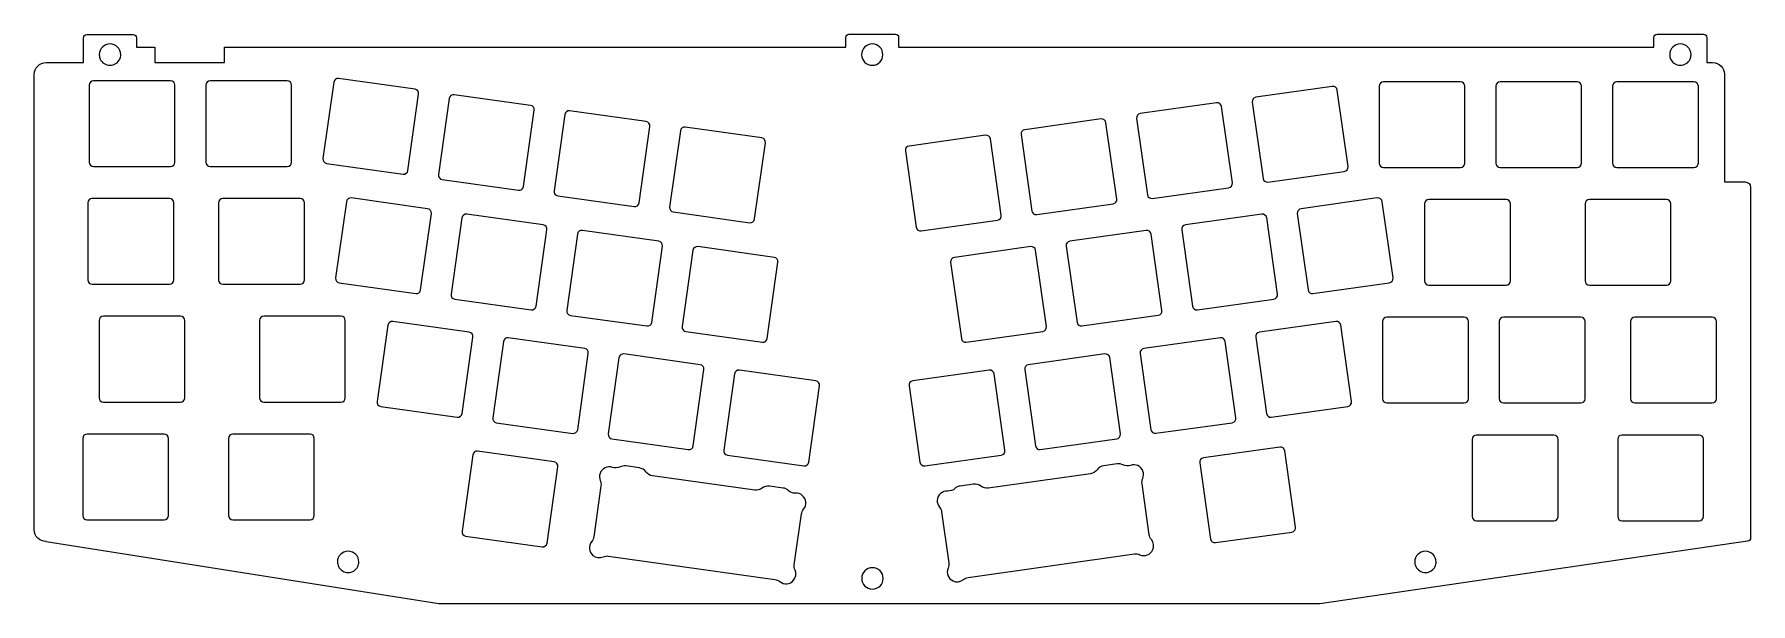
# Model space of a CAD drawing. Header units: inches. Extents: x 6.5 to 17.5, y 16.2 to 19.9.
import ezdxf

# ---------------------------------------------------------------- set-up
doc = ezdxf.new("R2010")
doc.units = ezdxf.units.IN
doc.header["$MEASUREMENT"] = 0
doc.layers.add('Layer 108', color=7, linetype='Continuous')

msp = doc.modelspace()

# ---------------------------------------------------------------- linework, layer by layer
at = {"layer": 'Layer 108', "lineweight": 0}
for points, knots in [([(17.479, 18.951), (17.479, 18.951), (17.346, 18.951), (17.346, 18.951), (17.346, 18.951), (17.346, 19.643), (17.346, 19.643), (17.346, 19.684), (17.312, 19.718), (17.27, 19.718), (17.27, 19.718), (17.232, 19.718), (17.232, 19.718), (17.232, 19.718), (17.232, 19.88), (17.232, 19.88), (17.232, 19.891), (17.223, 19.9), (17.212, 19.9), (17.212, 19.9), (16.913, 19.9), (16.913, 19.9), (16.902, 19.9), (16.893, 19.891), (16.893, 19.88), (16.893, 19.88), (16.893, 19.817), (16.893, 19.817), (16.893, 19.817), (12.041, 19.817), (12.041, 19.817), (12.041, 19.817), (12.041, 19.88), (12.041, 19.88), (12.041, 19.891), (12.032, 19.9), (12.021, 19.9), (12.021, 19.9), (11.722, 19.9), (11.722, 19.9), (11.711, 19.9), (11.702, 19.891), (11.702, 19.88), (11.702, 19.88), (11.702, 19.817), (11.702, 19.817), (11.702, 19.817), (7.712, 19.817), (7.712, 19.817), (7.712, 19.817), (7.712, 19.718), (7.712, 19.718), (7.712, 19.718), (7.263, 19.718), (7.263, 19.718), (7.263, 19.718), (7.263, 19.817), (7.263, 19.817), (7.263, 19.817), (7.145, 19.817), (7.145, 19.817), (7.145, 19.817), (7.145, 19.878), (7.145, 19.878), (7.145, 19.889), (7.136, 19.898), (7.125, 19.898), (7.125, 19.898), (6.826, 19.898), (6.826, 19.898), (6.815, 19.898), (6.806, 19.889), (6.806, 19.878), (6.806, 19.878), (6.806, 19.718), (6.806, 19.718), (6.806, 19.718), (6.565, 19.718), (6.565, 19.718), (6.523, 19.718), (6.489, 19.684), (6.489, 19.643), (6.489, 19.643), (6.489, 16.714), (6.489, 16.714), (6.489, 16.672), (6.523, 16.639), (6.565, 16.639), (6.565, 16.639), (6.565, 16.639), (6.565, 16.639), (6.565, 16.639), (6.566, 16.638), (6.566, 16.638), (6.566, 16.638), (9.087, 16.239), (9.087, 16.239), (9.087, 16.239), (14.746, 16.239), (14.746, 16.239), (14.746, 16.239), (17.493, 16.642), (17.493, 16.642), (17.493, 16.642), (17.494, 16.642), (17.494, 16.642), (17.494, 16.642), (17.494, 16.642), (17.494, 16.642), (17.505, 16.642), (17.514, 16.651), (17.514, 16.662), (17.514, 16.662), (17.514, 18.916), (17.514, 18.916), (17.514, 18.935), (17.498, 18.951), (17.479, 18.951)], [0, 0, 0, 0, 1, 1, 1, 2, 2, 2, 3, 3, 3, 4, 4, 4, 5, 5, 5, 6, 6, 6, 7, 7, 7, 8, 8, 8, 9, 9, 9, 10, 10, 10, 11, 11, 11, 12, 12, 12, 13, 13, 13, 14, 14, 14, 15, 15, 15, 16, 16, 16, 17, 17, 17, 18, 18, 18, 19, 19, 19, 20, 20, 20, 21, 21, 21, 22, 22, 22, 23, 23, 23, 24, 24, 24, 25, 25, 25, 26, 26, 26, 27, 27, 27, 28, 28, 28, 29, 29, 29, 30, 30, 30, 31, 31, 31, 32, 32, 32, 33, 33, 33, 34, 34, 34, 35, 35, 35, 36, 36, 36, 37, 37, 37, 38, 38, 38, 39, 39, 39, 39]), ([(6.976, 19.838), (7.014, 19.838), (7.045, 19.808), (7.045, 19.769), (7.045, 19.759), (7.042, 19.749), (7.038, 19.74), (7.027, 19.717), (7.003, 19.701), (6.976, 19.701), (6.948, 19.701), (6.924, 19.717), (6.913, 19.74), (6.909, 19.749), (6.907, 19.759), (6.907, 19.769), (6.907, 19.808), (6.938, 19.838), (6.976, 19.838)], [0, 0, 0, 0, 1, 1, 1, 2, 2, 2, 3, 3, 3, 4, 4, 4, 5, 5, 5, 6, 6, 6, 6]), ([(11.872, 19.838), (11.91, 19.838), (11.94, 19.808), (11.94, 19.769), (11.94, 19.731), (11.91, 19.701), (11.872, 19.701), (11.833, 19.701), (11.803, 19.731), (11.803, 19.769), (11.803, 19.808), (11.833, 19.838), (11.872, 19.838)], [0, 0, 0, 0, 1, 1, 1, 2, 2, 2, 3, 3, 3, 4, 4, 4, 4]), ([(17.063, 19.838), (17.101, 19.838), (17.131, 19.808), (17.131, 19.769), (17.131, 19.759), (17.129, 19.749), (17.125, 19.74), (17.114, 19.717), (17.09, 19.701), (17.063, 19.701), (17.035, 19.701), (17.011, 19.717), (17, 19.74), (16.996, 19.749), (16.994, 19.759), (16.994, 19.769), (16.994, 19.808), (17.024, 19.838), (17.063, 19.838)], [0, 0, 0, 0, 1, 1, 1, 2, 2, 2, 3, 3, 3, 4, 4, 4, 5, 5, 5, 6, 6, 6, 6]), ([(6.842, 19.573), (6.842, 19.589), (6.854, 19.601), (6.869, 19.601), (6.869, 19.601), (7.365, 19.601), (7.365, 19.601), (7.38, 19.601), (7.393, 19.589), (7.393, 19.573), (7.393, 19.573), (7.393, 19.078), (7.393, 19.078), (7.393, 19.062), (7.38, 19.05), (7.365, 19.05), (7.365, 19.05), (6.869, 19.05), (6.869, 19.05), (6.854, 19.05), (6.842, 19.062), (6.842, 19.078), (6.842, 19.078), (6.842, 19.573), (6.842, 19.573)], [0, 0, 0, 0, 1, 1, 1, 2, 2, 2, 3, 3, 3, 4, 4, 4, 5, 5, 5, 6, 6, 6, 7, 7, 7, 8, 8, 8, 8]), ([(7.591, 19.078), (7.591, 19.078), (7.591, 19.573), (7.591, 19.573), (7.591, 19.589), (7.603, 19.601), (7.619, 19.601), (7.619, 19.601), (8.114, 19.601), (8.114, 19.601), (8.13, 19.601), (8.142, 19.589), (8.142, 19.573), (8.142, 19.573), (8.142, 19.078), (8.142, 19.078), (8.142, 19.062), (8.13, 19.05), (8.114, 19.05), (8.114, 19.05), (7.619, 19.05), (7.619, 19.05), (7.603, 19.05), (7.591, 19.062), (7.591, 19.078)], [0, 0, 0, 0, 1, 1, 1, 2, 2, 2, 3, 3, 3, 4, 4, 4, 5, 5, 5, 6, 6, 6, 7, 7, 7, 8, 8, 8, 8]), ([(8.343, 19.102), (8.343, 19.102), (8.413, 19.593), (8.413, 19.593), (8.415, 19.608), (8.429, 19.618), (8.444, 19.616), (8.444, 19.616), (8.935, 19.547), (8.935, 19.547), (8.95, 19.545), (8.96, 19.531), (8.958, 19.516), (8.958, 19.516), (8.889, 19.025), (8.889, 19.025), (8.887, 19.01), (8.873, 18.999), (8.858, 19.001), (8.858, 19.001), (8.367, 19.07), (8.367, 19.07), (8.352, 19.073), (8.341, 19.087), (8.343, 19.102)], [0, 0, 0, 0, 1, 1, 1, 2, 2, 2, 3, 3, 3, 4, 4, 4, 5, 5, 5, 6, 6, 6, 7, 7, 7, 8, 8, 8, 8]), ([(9.086, 18.998), (9.086, 18.998), (9.155, 19.488), (9.155, 19.488), (9.157, 19.503), (9.171, 19.514), (9.186, 19.512), (9.186, 19.512), (9.677, 19.443), (9.677, 19.443), (9.692, 19.441), (9.703, 19.427), (9.701, 19.412), (9.701, 19.412), (9.632, 18.921), (9.632, 18.921), (9.629, 18.906), (9.615, 18.895), (9.6, 18.897), (9.6, 18.897), (9.109, 18.966), (9.109, 18.966), (9.094, 18.968), (9.084, 18.982), (9.086, 18.998)], [0, 0, 0, 0, 1, 1, 1, 2, 2, 2, 3, 3, 3, 4, 4, 4, 5, 5, 5, 6, 6, 6, 7, 7, 7, 8, 8, 8, 8]), ([(14.336, 19.496), (14.336, 19.496), (14.827, 19.565), (14.827, 19.565), (14.842, 19.567), (14.857, 19.556), (14.859, 19.541), (14.859, 19.541), (14.928, 19.05), (14.928, 19.05), (14.93, 19.035), (14.919, 19.021), (14.904, 19.019), (14.904, 19.019), (14.413, 18.95), (14.413, 18.95), (14.398, 18.948), (14.384, 18.958), (14.382, 18.974), (14.382, 18.974), (14.313, 19.464), (14.313, 19.464), (14.311, 19.48), (14.321, 19.494), (14.336, 19.496)], [0, 0, 0, 0, 1, 1, 1, 2, 2, 2, 3, 3, 3, 4, 4, 4, 5, 5, 5, 6, 6, 6, 7, 7, 7, 8, 8, 8, 8]), ([(15.127, 19.567), (15.127, 19.583), (15.14, 19.595), (15.155, 19.595), (15.155, 19.595), (15.651, 19.595), (15.651, 19.595), (15.666, 19.595), (15.678, 19.583), (15.678, 19.567), (15.678, 19.567), (15.678, 19.072), (15.678, 19.072), (15.678, 19.056), (15.666, 19.044), (15.651, 19.044), (15.651, 19.044), (15.155, 19.044), (15.155, 19.044), (15.14, 19.044), (15.127, 19.056), (15.127, 19.072), (15.127, 19.072), (15.127, 19.567), (15.127, 19.567)], [0, 0, 0, 0, 1, 1, 1, 2, 2, 2, 3, 3, 3, 4, 4, 4, 5, 5, 5, 6, 6, 6, 7, 7, 7, 8, 8, 8, 8]), ([(15.877, 19.567), (15.877, 19.583), (15.889, 19.595), (15.905, 19.595), (15.905, 19.595), (16.4, 19.595), (16.4, 19.595), (16.416, 19.595), (16.428, 19.583), (16.428, 19.567), (16.428, 19.567), (16.428, 19.072), (16.428, 19.072), (16.428, 19.056), (16.416, 19.044), (16.4, 19.044), (16.4, 19.044), (15.905, 19.044), (15.905, 19.044), (15.889, 19.044), (15.877, 19.056), (15.877, 19.072), (15.877, 19.072), (15.877, 19.567), (15.877, 19.567)], [0, 0, 0, 0, 1, 1, 1, 2, 2, 2, 3, 3, 3, 4, 4, 4, 5, 5, 5, 6, 6, 6, 7, 7, 7, 8, 8, 8, 8]), ([(16.626, 19.567), (16.626, 19.583), (16.639, 19.595), (16.654, 19.595), (16.654, 19.595), (17.15, 19.595), (17.15, 19.595), (17.165, 19.595), (17.178, 19.583), (17.178, 19.567), (17.178, 19.567), (17.178, 19.072), (17.178, 19.072), (17.178, 19.056), (17.165, 19.044), (17.15, 19.044), (17.15, 19.044), (16.654, 19.044), (16.654, 19.044), (16.639, 19.044), (16.626, 19.056), (16.626, 19.072), (16.626, 19.072), (16.626, 19.567), (16.626, 19.567)], [0, 0, 0, 0, 1, 1, 1, 2, 2, 2, 3, 3, 3, 4, 4, 4, 5, 5, 5, 6, 6, 6, 7, 7, 7, 8, 8, 8, 8]), ([(9.828, 18.893), (9.828, 18.893), (9.897, 19.384), (9.897, 19.384), (9.899, 19.399), (9.913, 19.41), (9.928, 19.408), (9.928, 19.408), (10.419, 19.339), (10.419, 19.339), (10.434, 19.337), (10.445, 19.323), (10.443, 19.307), (10.443, 19.307), (10.374, 18.817), (10.374, 18.817), (10.372, 18.801), (10.358, 18.791), (10.343, 18.793), (10.343, 18.793), (9.852, 18.862), (9.852, 18.862), (9.836, 18.864), (9.826, 18.878), (9.828, 18.893)], [0, 0, 0, 0, 1, 1, 1, 2, 2, 2, 3, 3, 3, 4, 4, 4, 5, 5, 5, 6, 6, 6, 7, 7, 7, 8, 8, 8, 8]), ([(13.593, 19.391), (13.593, 19.391), (14.084, 19.46), (14.084, 19.46), (14.099, 19.462), (14.113, 19.451), (14.116, 19.436), (14.116, 19.436), (14.185, 18.945), (14.185, 18.945), (14.187, 18.93), (14.176, 18.916), (14.161, 18.914), (14.161, 18.914), (13.67, 18.845), (13.67, 18.845), (13.655, 18.843), (13.641, 18.853), (13.639, 18.868), (13.639, 18.868), (13.57, 19.359), (13.57, 19.359), (13.568, 19.374), (13.578, 19.388), (13.593, 19.391)], [0, 0, 0, 0, 1, 1, 1, 2, 2, 2, 3, 3, 3, 4, 4, 4, 5, 5, 5, 6, 6, 6, 7, 7, 7, 8, 8, 8, 8]), ([(10.57, 18.789), (10.57, 18.789), (10.639, 19.28), (10.639, 19.28), (10.642, 19.295), (10.656, 19.306), (10.671, 19.304), (10.671, 19.304), (11.162, 19.235), (11.162, 19.235), (11.177, 19.233), (11.187, 19.218), (11.185, 19.203), (11.185, 19.203), (11.116, 18.713), (11.116, 18.713), (11.114, 18.697), (11.1, 18.687), (11.085, 18.689), (11.085, 18.689), (10.594, 18.758), (10.594, 18.758), (10.579, 18.76), (10.568, 18.774), (10.57, 18.789)], [0, 0, 0, 0, 1, 1, 1, 2, 2, 2, 3, 3, 3, 4, 4, 4, 5, 5, 5, 6, 6, 6, 7, 7, 7, 8, 8, 8, 8]), ([(12.851, 19.287), (12.851, 19.287), (13.342, 19.356), (13.342, 19.356), (13.357, 19.358), (13.371, 19.347), (13.373, 19.332), (13.373, 19.332), (13.443, 18.841), (13.443, 18.841), (13.445, 18.826), (13.434, 18.812), (13.419, 18.81), (13.419, 18.81), (12.928, 18.741), (12.928, 18.741), (12.913, 18.739), (12.899, 18.749), (12.897, 18.764), (12.897, 18.764), (12.828, 19.255), (12.828, 19.255), (12.826, 19.27), (12.836, 19.284), (12.851, 19.287)], [0, 0, 0, 0, 1, 1, 1, 2, 2, 2, 3, 3, 3, 4, 4, 4, 5, 5, 5, 6, 6, 6, 7, 7, 7, 8, 8, 8, 8]), ([(12.109, 19.182), (12.109, 19.182), (12.6, 19.251), (12.6, 19.251), (12.615, 19.253), (12.629, 19.243), (12.631, 19.228), (12.631, 19.228), (12.7, 18.737), (12.7, 18.737), (12.703, 18.722), (12.692, 18.708), (12.677, 18.705), (12.677, 18.705), (12.186, 18.636), (12.186, 18.636), (12.171, 18.634), (12.157, 18.645), (12.154, 18.66), (12.154, 18.66), (12.085, 19.151), (12.085, 19.151), (12.083, 19.166), (12.094, 19.18), (12.109, 19.182)], [0, 0, 0, 0, 1, 1, 1, 2, 2, 2, 3, 3, 3, 4, 4, 4, 5, 5, 5, 6, 6, 6, 7, 7, 7, 8, 8, 8, 8]), ([(6.834, 18.816), (6.834, 18.832), (6.847, 18.844), (6.862, 18.844), (6.862, 18.844), (7.358, 18.844), (7.358, 18.844), (7.373, 18.844), (7.385, 18.832), (7.385, 18.816), (7.385, 18.816), (7.385, 18.321), (7.385, 18.321), (7.385, 18.305), (7.373, 18.293), (7.358, 18.293), (7.358, 18.293), (6.862, 18.293), (6.862, 18.293), (6.847, 18.293), (6.834, 18.305), (6.834, 18.321), (6.834, 18.321), (6.834, 18.816), (6.834, 18.816)], [0, 0, 0, 0, 1, 1, 1, 2, 2, 2, 3, 3, 3, 4, 4, 4, 5, 5, 5, 6, 6, 6, 7, 7, 7, 8, 8, 8, 8]), ([(7.673, 18.321), (7.673, 18.321), (7.673, 18.816), (7.673, 18.816), (7.673, 18.832), (7.686, 18.844), (7.701, 18.844), (7.701, 18.844), (8.197, 18.844), (8.197, 18.844), (8.212, 18.844), (8.225, 18.832), (8.225, 18.816), (8.225, 18.816), (8.225, 18.321), (8.225, 18.321), (8.225, 18.305), (8.212, 18.293), (8.197, 18.293), (8.197, 18.293), (7.701, 18.293), (7.701, 18.293), (7.686, 18.293), (7.673, 18.305), (7.673, 18.321)], [0, 0, 0, 0, 1, 1, 1, 2, 2, 2, 3, 3, 3, 4, 4, 4, 5, 5, 5, 6, 6, 6, 7, 7, 7, 8, 8, 8, 8]), ([(9.04, 18.748), (9.04, 18.748), (8.971, 18.257), (8.971, 18.257), (8.968, 18.242), (8.954, 18.231), (8.939, 18.233), (8.939, 18.233), (8.448, 18.302), (8.448, 18.302), (8.433, 18.304), (8.423, 18.318), (8.425, 18.334), (8.425, 18.334), (8.494, 18.824), (8.494, 18.824), (8.496, 18.84), (8.51, 18.85), (8.525, 18.848), (8.525, 18.848), (9.016, 18.779), (9.016, 18.779), (9.031, 18.777), (9.042, 18.763), (9.04, 18.748)], [0, 0, 0, 0, 1, 1, 1, 2, 2, 2, 3, 3, 3, 4, 4, 4, 5, 5, 5, 6, 6, 6, 7, 7, 7, 8, 8, 8, 8]), ([(9.782, 18.643), (9.782, 18.643), (9.713, 18.153), (9.713, 18.153), (9.711, 18.137), (9.697, 18.127), (9.681, 18.129), (9.681, 18.129), (9.191, 18.198), (9.191, 18.198), (9.175, 18.2), (9.165, 18.214), (9.167, 18.229), (9.167, 18.229), (9.236, 18.72), (9.236, 18.72), (9.238, 18.735), (9.252, 18.746), (9.267, 18.744), (9.267, 18.744), (9.758, 18.675), (9.758, 18.675), (9.773, 18.673), (9.784, 18.658), (9.782, 18.643)], [0, 0, 0, 0, 1, 1, 1, 2, 2, 2, 3, 3, 3, 4, 4, 4, 5, 5, 5, 6, 6, 6, 7, 7, 7, 8, 8, 8, 8]), ([(14.451, 18.198), (14.451, 18.198), (13.96, 18.129), (13.96, 18.129), (13.945, 18.127), (13.931, 18.137), (13.929, 18.153), (13.929, 18.153), (13.86, 18.643), (13.86, 18.643), (13.858, 18.659), (13.868, 18.673), (13.883, 18.675), (13.883, 18.675), (14.374, 18.744), (14.374, 18.744), (14.389, 18.746), (14.403, 18.735), (14.406, 18.72), (14.406, 18.72), (14.475, 18.229), (14.475, 18.229), (14.477, 18.214), (14.466, 18.2), (14.451, 18.198)], [0, 0, 0, 0, 1, 1, 1, 2, 2, 2, 3, 3, 3, 4, 4, 4, 5, 5, 5, 6, 6, 6, 7, 7, 7, 8, 8, 8, 8]), ([(15.148, 18.824), (15.148, 18.824), (15.217, 18.334), (15.217, 18.334), (15.219, 18.318), (15.208, 18.304), (15.193, 18.302), (15.193, 18.302), (14.702, 18.233), (14.702, 18.233), (14.687, 18.231), (14.673, 18.242), (14.671, 18.257), (14.671, 18.257), (14.602, 18.748), (14.602, 18.748), (14.6, 18.763), (14.61, 18.777), (14.626, 18.779), (14.626, 18.779), (15.116, 18.848), (15.116, 18.848), (15.132, 18.85), (15.146, 18.84), (15.148, 18.824)], [0, 0, 0, 0, 1, 1, 1, 2, 2, 2, 3, 3, 3, 4, 4, 4, 5, 5, 5, 6, 6, 6, 7, 7, 7, 8, 8, 8, 8]), ([(15.971, 18.81), (15.971, 18.81), (15.971, 18.315), (15.971, 18.315), (15.971, 18.299), (15.958, 18.287), (15.943, 18.287), (15.943, 18.287), (15.447, 18.287), (15.447, 18.287), (15.432, 18.287), (15.42, 18.299), (15.42, 18.315), (15.42, 18.315), (15.42, 18.81), (15.42, 18.81), (15.42, 18.826), (15.432, 18.838), (15.447, 18.838), (15.447, 18.838), (15.943, 18.838), (15.943, 18.838), (15.958, 18.838), (15.971, 18.826), (15.971, 18.81)], [0, 0, 0, 0, 1, 1, 1, 2, 2, 2, 3, 3, 3, 4, 4, 4, 5, 5, 5, 6, 6, 6, 7, 7, 7, 8, 8, 8, 8]), ([(16.45, 18.315), (16.45, 18.315), (16.45, 18.81), (16.45, 18.81), (16.45, 18.826), (16.463, 18.838), (16.478, 18.838), (16.478, 18.838), (16.974, 18.838), (16.974, 18.838), (16.989, 18.838), (17.001, 18.826), (17.001, 18.81), (17.001, 18.81), (17.001, 18.315), (17.001, 18.315), (17.001, 18.299), (16.989, 18.287), (16.974, 18.287), (16.974, 18.287), (16.478, 18.287), (16.478, 18.287), (16.463, 18.287), (16.45, 18.299), (16.45, 18.315)], [0, 0, 0, 0, 1, 1, 1, 2, 2, 2, 3, 3, 3, 4, 4, 4, 5, 5, 5, 6, 6, 6, 7, 7, 7, 8, 8, 8, 8]), ([(10.524, 18.539), (10.524, 18.539), (10.455, 18.048), (10.455, 18.048), (10.453, 18.033), (10.439, 18.022), (10.424, 18.025), (10.424, 18.025), (9.933, 18.093), (9.933, 18.093), (9.918, 18.096), (9.907, 18.11), (9.909, 18.125), (9.909, 18.125), (9.978, 18.616), (9.978, 18.616), (9.98, 18.631), (9.994, 18.642), (10.01, 18.639), (10.01, 18.639), (10.5, 18.57), (10.5, 18.57), (10.516, 18.568), (10.526, 18.554), (10.524, 18.539)], [0, 0, 0, 0, 1, 1, 1, 2, 2, 2, 3, 3, 3, 4, 4, 4, 5, 5, 5, 6, 6, 6, 7, 7, 7, 8, 8, 8, 8]), ([(13.218, 18.025), (13.203, 18.023), (13.189, 18.033), (13.187, 18.048), (13.187, 18.048), (13.118, 18.539), (13.118, 18.539), (13.115, 18.554), (13.126, 18.568), (13.141, 18.57), (13.141, 18.57), (13.632, 18.639), (13.632, 18.639), (13.647, 18.642), (13.661, 18.631), (13.663, 18.616), (13.663, 18.616), (13.732, 18.125), (13.732, 18.125), (13.734, 18.11), (13.724, 18.096), (13.709, 18.094), (13.709, 18.094), (13.218, 18.025), (13.218, 18.025)], [0, 0, 0, 0, 1, 1, 1, 2, 2, 2, 3, 3, 3, 4, 4, 4, 5, 5, 5, 6, 6, 6, 7, 7, 7, 8, 8, 8, 8]), ([(11.266, 18.435), (11.266, 18.435), (11.197, 17.944), (11.197, 17.944), (11.195, 17.929), (11.181, 17.918), (11.166, 17.92), (11.166, 17.92), (10.675, 17.989), (10.675, 17.989), (10.66, 17.991), (10.649, 18.005), (10.651, 18.021), (10.651, 18.021), (10.72, 18.512), (10.72, 18.512), (10.723, 18.527), (10.737, 18.537), (10.752, 18.535), (10.752, 18.535), (11.243, 18.466), (11.243, 18.466), (11.258, 18.464), (11.268, 18.45), (11.266, 18.435)], [0, 0, 0, 0, 1, 1, 1, 2, 2, 2, 3, 3, 3, 4, 4, 4, 5, 5, 5, 6, 6, 6, 7, 7, 7, 8, 8, 8, 8]), ([(12.476, 17.92), (12.46, 17.918), (12.446, 17.929), (12.444, 17.944), (12.444, 17.944), (12.375, 18.435), (12.375, 18.435), (12.373, 18.45), (12.384, 18.464), (12.399, 18.466), (12.399, 18.466), (12.89, 18.535), (12.89, 18.535), (12.905, 18.537), (12.919, 18.527), (12.921, 18.512), (12.921, 18.512), (12.99, 18.021), (12.99, 18.021), (12.992, 18.006), (12.982, 17.991), (12.967, 17.989), (12.967, 17.989), (12.476, 17.92), (12.476, 17.92)], [0, 0, 0, 0, 1, 1, 1, 2, 2, 2, 3, 3, 3, 4, 4, 4, 5, 5, 5, 6, 6, 6, 7, 7, 7, 8, 8, 8, 8]), ([(7.457, 17.564), (7.457, 17.548), (7.444, 17.536), (7.429, 17.536), (7.429, 17.536), (6.933, 17.536), (6.933, 17.536), (6.918, 17.536), (6.905, 17.548), (6.905, 17.564), (6.905, 17.564), (6.905, 18.059), (6.905, 18.059), (6.905, 18.075), (6.918, 18.087), (6.933, 18.087), (6.933, 18.087), (7.429, 18.087), (7.429, 18.087), (7.444, 18.087), (7.457, 18.075), (7.457, 18.059), (7.457, 18.059), (7.457, 17.564), (7.457, 17.564)], [0, 0, 0, 0, 1, 1, 1, 2, 2, 2, 3, 3, 3, 4, 4, 4, 5, 5, 5, 6, 6, 6, 7, 7, 7, 8, 8, 8, 8]), ([(8.487, 18.059), (8.487, 18.059), (8.487, 17.564), (8.487, 17.564), (8.487, 17.548), (8.475, 17.536), (8.459, 17.536), (8.459, 17.536), (7.964, 17.536), (7.964, 17.536), (7.948, 17.536), (7.936, 17.548), (7.936, 17.564), (7.936, 17.564), (7.936, 18.059), (7.936, 18.059), (7.936, 18.075), (7.948, 18.087), (7.964, 18.087), (7.964, 18.087), (8.459, 18.087), (8.459, 18.087), (8.475, 18.087), (8.487, 18.075), (8.487, 18.059)], [0, 0, 0, 0, 1, 1, 1, 2, 2, 2, 3, 3, 3, 4, 4, 4, 5, 5, 5, 6, 6, 6, 7, 7, 7, 8, 8, 8, 8]), ([(15.701, 17.558), (15.701, 17.542), (15.688, 17.53), (15.673, 17.53), (15.673, 17.53), (15.178, 17.53), (15.178, 17.53), (15.162, 17.53), (15.15, 17.542), (15.15, 17.558), (15.15, 17.558), (15.15, 18.053), (15.15, 18.053), (15.15, 18.069), (15.162, 18.081), (15.178, 18.081), (15.178, 18.081), (15.673, 18.081), (15.673, 18.081), (15.688, 18.081), (15.701, 18.069), (15.701, 18.053), (15.701, 18.053), (15.701, 17.558), (15.701, 17.558)], [0, 0, 0, 0, 1, 1, 1, 2, 2, 2, 3, 3, 3, 4, 4, 4, 5, 5, 5, 6, 6, 6, 7, 7, 7, 8, 8, 8, 8]), ([(16.45, 17.558), (16.45, 17.542), (16.438, 17.53), (16.423, 17.53), (16.423, 17.53), (15.927, 17.53), (15.927, 17.53), (15.912, 17.53), (15.899, 17.542), (15.899, 17.558), (15.899, 17.558), (15.899, 18.053), (15.899, 18.053), (15.899, 18.069), (15.912, 18.081), (15.927, 18.081), (15.927, 18.081), (16.423, 18.081), (16.423, 18.081), (16.438, 18.081), (16.45, 18.069), (16.45, 18.053), (16.45, 18.053), (16.45, 17.558), (16.45, 17.558)], [0, 0, 0, 0, 1, 1, 1, 2, 2, 2, 3, 3, 3, 4, 4, 4, 5, 5, 5, 6, 6, 6, 7, 7, 7, 8, 8, 8, 8]), ([(17.294, 17.558), (17.294, 17.542), (17.281, 17.53), (17.266, 17.53), (17.266, 17.53), (16.77, 17.53), (16.77, 17.53), (16.755, 17.53), (16.743, 17.542), (16.743, 17.558), (16.743, 17.558), (16.743, 18.053), (16.743, 18.053), (16.743, 18.069), (16.755, 18.081), (16.77, 18.081), (16.77, 18.081), (17.266, 18.081), (17.266, 18.081), (17.281, 18.081), (17.294, 18.069), (17.294, 18.053), (17.294, 18.053), (17.294, 17.558), (17.294, 17.558)], [0, 0, 0, 0, 1, 1, 1, 2, 2, 2, 3, 3, 3, 4, 4, 4, 5, 5, 5, 6, 6, 6, 7, 7, 7, 8, 8, 8, 8]), ([(9.206, 17.439), (9.206, 17.439), (8.715, 17.508), (8.715, 17.508), (8.7, 17.51), (8.689, 17.524), (8.692, 17.539), (8.692, 17.539), (8.761, 18.03), (8.761, 18.03), (8.763, 18.045), (8.777, 18.056), (8.792, 18.054), (8.792, 18.054), (9.283, 17.985), (9.283, 17.985), (9.298, 17.983), (9.308, 17.968), (9.306, 17.953), (9.306, 17.953), (9.237, 17.462), (9.237, 17.462), (9.235, 17.447), (9.221, 17.437), (9.206, 17.439)], [0, 0, 0, 0, 1, 1, 1, 2, 2, 2, 3, 3, 3, 4, 4, 4, 5, 5, 5, 6, 6, 6, 7, 7, 7, 8, 8, 8, 8]), ([(14.926, 17.508), (14.926, 17.508), (14.435, 17.439), (14.435, 17.439), (14.42, 17.437), (14.406, 17.447), (14.404, 17.463), (14.404, 17.463), (14.335, 17.953), (14.335, 17.953), (14.333, 17.968), (14.344, 17.983), (14.359, 17.985), (14.359, 17.985), (14.85, 18.054), (14.85, 18.054), (14.865, 18.056), (14.879, 18.045), (14.881, 18.03), (14.881, 18.03), (14.95, 17.539), (14.95, 17.539), (14.952, 17.524), (14.942, 17.51), (14.926, 17.508)], [0, 0, 0, 0, 1, 1, 1, 2, 2, 2, 3, 3, 3, 4, 4, 4, 5, 5, 5, 6, 6, 6, 7, 7, 7, 8, 8, 8, 8]), ([(10.048, 17.849), (10.048, 17.849), (9.98, 17.358), (9.98, 17.358), (9.977, 17.343), (9.963, 17.332), (9.948, 17.334), (9.948, 17.334), (9.457, 17.403), (9.457, 17.403), (9.442, 17.406), (9.432, 17.42), (9.434, 17.435), (9.434, 17.435), (9.503, 17.926), (9.503, 17.926), (9.505, 17.941), (9.519, 17.951), (9.534, 17.949), (9.534, 17.949), (10.025, 17.88), (10.025, 17.88), (10.04, 17.878), (10.051, 17.864), (10.048, 17.849)], [0, 0, 0, 0, 1, 1, 1, 2, 2, 2, 3, 3, 3, 4, 4, 4, 5, 5, 5, 6, 6, 6, 7, 7, 7, 8, 8, 8, 8]), ([(13.662, 17.358), (13.662, 17.358), (13.593, 17.849), (13.593, 17.849), (13.591, 17.864), (13.601, 17.878), (13.617, 17.88), (13.617, 17.88), (14.108, 17.949), (14.108, 17.949), (14.123, 17.952), (14.137, 17.941), (14.139, 17.926), (14.139, 17.926), (14.208, 17.435), (14.208, 17.435), (14.21, 17.42), (14.199, 17.406), (14.184, 17.403), (14.184, 17.403), (13.693, 17.335), (13.693, 17.335), (13.678, 17.332), (13.664, 17.343), (13.662, 17.358)], [0, 0, 0, 0, 1, 1, 1, 2, 2, 2, 3, 3, 3, 4, 4, 4, 5, 5, 5, 6, 6, 6, 7, 7, 7, 8, 8, 8, 8]), ([(10.791, 17.745), (10.791, 17.745), (10.722, 17.254), (10.722, 17.254), (10.72, 17.239), (10.706, 17.228), (10.69, 17.23), (10.69, 17.23), (10.2, 17.299), (10.2, 17.299), (10.184, 17.301), (10.174, 17.315), (10.176, 17.331), (10.176, 17.331), (10.245, 17.821), (10.245, 17.821), (10.247, 17.837), (10.261, 17.847), (10.276, 17.845), (10.276, 17.845), (10.767, 17.776), (10.767, 17.776), (10.782, 17.774), (10.793, 17.76), (10.791, 17.745)], [0, 0, 0, 0, 1, 1, 1, 2, 2, 2, 3, 3, 3, 4, 4, 4, 5, 5, 5, 6, 6, 6, 7, 7, 7, 8, 8, 8, 8]), ([(12.874, 17.776), (12.874, 17.776), (13.365, 17.845), (13.365, 17.845), (13.38, 17.847), (13.394, 17.837), (13.397, 17.822), (13.397, 17.822), (13.466, 17.331), (13.466, 17.331), (13.468, 17.315), (13.457, 17.301), (13.442, 17.299), (13.442, 17.299), (12.951, 17.23), (12.951, 17.23), (12.936, 17.228), (12.922, 17.239), (12.92, 17.254), (12.92, 17.254), (12.851, 17.745), (12.851, 17.745), (12.849, 17.76), (12.859, 17.774), (12.874, 17.776)], [0, 0, 0, 0, 1, 1, 1, 2, 2, 2, 3, 3, 3, 4, 4, 4, 5, 5, 5, 6, 6, 6, 7, 7, 7, 8, 8, 8, 8]), ([(11.533, 17.64), (11.533, 17.64), (11.464, 17.15), (11.464, 17.15), (11.462, 17.134), (11.448, 17.124), (11.433, 17.126), (11.433, 17.126), (10.942, 17.195), (10.942, 17.195), (10.927, 17.197), (10.916, 17.211), (10.918, 17.226), (10.918, 17.226), (10.987, 17.717), (10.987, 17.717), (10.989, 17.732), (11.003, 17.743), (11.018, 17.741), (11.018, 17.741), (11.509, 17.672), (11.509, 17.672), (11.524, 17.67), (11.535, 17.656), (11.533, 17.64)], [0, 0, 0, 0, 1, 1, 1, 2, 2, 2, 3, 3, 3, 4, 4, 4, 5, 5, 5, 6, 6, 6, 7, 7, 7, 8, 8, 8, 8]), ([(12.178, 17.15), (12.178, 17.15), (12.109, 17.64), (12.109, 17.64), (12.106, 17.656), (12.117, 17.67), (12.132, 17.672), (12.132, 17.672), (12.623, 17.741), (12.623, 17.741), (12.638, 17.743), (12.652, 17.732), (12.654, 17.717), (12.654, 17.717), (12.723, 17.226), (12.723, 17.226), (12.726, 17.211), (12.715, 17.197), (12.7, 17.195), (12.7, 17.195), (12.209, 17.126), (12.209, 17.126), (12.194, 17.124), (12.18, 17.134), (12.178, 17.15)], [0, 0, 0, 0, 1, 1, 1, 2, 2, 2, 3, 3, 3, 4, 4, 4, 5, 5, 5, 6, 6, 6, 7, 7, 7, 8, 8, 8, 8]), ([(7.352, 16.807), (7.352, 16.791), (7.339, 16.779), (7.324, 16.779), (7.324, 16.779), (6.828, 16.779), (6.828, 16.779), (6.813, 16.779), (6.8, 16.791), (6.8, 16.807), (6.8, 16.807), (6.8, 17.302), (6.8, 17.302), (6.8, 17.318), (6.813, 17.33), (6.828, 17.33), (6.828, 17.33), (7.324, 17.33), (7.324, 17.33), (7.339, 17.33), (7.352, 17.318), (7.352, 17.302), (7.352, 17.302), (7.352, 16.807), (7.352, 16.807)], [0, 0, 0, 0, 1, 1, 1, 2, 2, 2, 3, 3, 3, 4, 4, 4, 5, 5, 5, 6, 6, 6, 7, 7, 7, 8, 8, 8, 8]), ([(8.288, 16.807), (8.288, 16.791), (8.276, 16.779), (8.261, 16.779), (8.261, 16.779), (7.765, 16.779), (7.765, 16.779), (7.75, 16.779), (7.737, 16.791), (7.737, 16.807), (7.737, 16.807), (7.737, 17.302), (7.737, 17.302), (7.737, 17.318), (7.75, 17.33), (7.765, 17.33), (7.765, 17.33), (8.261, 17.33), (8.261, 17.33), (8.276, 17.33), (8.288, 17.318), (8.288, 17.302), (8.288, 17.302), (8.288, 16.807), (8.288, 16.807)], [0, 0, 0, 0, 1, 1, 1, 2, 2, 2, 3, 3, 3, 4, 4, 4, 5, 5, 5, 6, 6, 6, 7, 7, 7, 8, 8, 8, 8]), ([(16.277, 16.801), (16.277, 16.785), (16.264, 16.773), (16.249, 16.773), (16.249, 16.773), (15.753, 16.773), (15.753, 16.773), (15.738, 16.773), (15.726, 16.785), (15.726, 16.801), (15.726, 16.801), (15.726, 17.296), (15.726, 17.296), (15.726, 17.312), (15.738, 17.324), (15.753, 17.324), (15.753, 17.324), (16.249, 17.324), (16.249, 17.324), (16.264, 17.324), (16.277, 17.312), (16.277, 17.296), (16.277, 17.296), (16.277, 16.801), (16.277, 16.801)], [0, 0, 0, 0, 1, 1, 1, 2, 2, 2, 3, 3, 3, 4, 4, 4, 5, 5, 5, 6, 6, 6, 7, 7, 7, 8, 8, 8, 8]), ([(17.211, 16.801), (17.211, 16.785), (17.199, 16.773), (17.183, 16.773), (17.183, 16.773), (16.688, 16.773), (16.688, 16.773), (16.672, 16.773), (16.66, 16.785), (16.66, 16.801), (16.66, 16.801), (16.66, 17.296), (16.66, 17.296), (16.66, 17.312), (16.672, 17.324), (16.688, 17.324), (16.688, 17.324), (17.183, 17.324), (17.183, 17.324), (17.199, 17.324), (17.211, 17.312), (17.211, 17.296), (17.211, 17.296), (17.211, 16.801), (17.211, 16.801)], [0, 0, 0, 0, 1, 1, 1, 2, 2, 2, 3, 3, 3, 4, 4, 4, 5, 5, 5, 6, 6, 6, 7, 7, 7, 8, 8, 8, 8]), ([(9.852, 17.12), (9.852, 17.12), (9.783, 16.629), (9.783, 16.629), (9.78, 16.614), (9.766, 16.603), (9.751, 16.605), (9.751, 16.605), (9.26, 16.674), (9.26, 16.674), (9.245, 16.676), (9.235, 16.691), (9.237, 16.706), (9.237, 16.706), (9.306, 17.197), (9.306, 17.197), (9.308, 17.212), (9.322, 17.222), (9.337, 17.22), (9.337, 17.22), (9.828, 17.151), (9.828, 17.151), (9.843, 17.149), (9.854, 17.135), (9.852, 17.12)], [0, 0, 0, 0, 1, 1, 1, 2, 2, 2, 3, 3, 3, 4, 4, 4, 5, 5, 5, 6, 6, 6, 7, 7, 7, 8, 8, 8, 8]), ([(14.567, 16.7), (14.567, 16.7), (14.076, 16.632), (14.076, 16.632), (14.061, 16.629), (14.047, 16.64), (14.045, 16.655), (14.045, 16.655), (13.976, 17.146), (13.976, 17.146), (13.973, 17.161), (13.984, 17.175), (13.999, 17.177), (13.999, 17.177), (14.49, 17.246), (14.49, 17.246), (14.505, 17.248), (14.519, 17.238), (14.521, 17.223), (14.521, 17.223), (14.59, 16.732), (14.59, 16.732), (14.593, 16.717), (14.582, 16.703), (14.567, 16.7)], [0, 0, 0, 0, 1, 1, 1, 2, 2, 2, 3, 3, 3, 4, 4, 4, 5, 5, 5, 6, 6, 6, 7, 7, 7, 8, 8, 8, 8]), ([(11.431, 16.848), (11.424, 16.841), (11.418, 16.826), (11.417, 16.817), (11.417, 16.817), (11.371, 16.489), (11.371, 16.489), (11.369, 16.48), (11.371, 16.464), (11.376, 16.455), (11.385, 16.436), (11.381, 16.407), (11.366, 16.39), (11.344, 16.363), (11.305, 16.36), (11.278, 16.382), (11.271, 16.388), (11.256, 16.395), (11.247, 16.395), (11.247, 16.395), (10.177, 16.546), (10.177, 16.546), (10.168, 16.548), (10.152, 16.545), (10.143, 16.541), (10.124, 16.531), (10.095, 16.536), (10.078, 16.55), (10.051, 16.572), (10.048, 16.612), (10.07, 16.639), (10.076, 16.646), (10.083, 16.66), (10.083, 16.67), (10.083, 16.67), (10.129, 16.998), (10.129, 16.998), (10.131, 17.007), (10.129, 17.023), (10.125, 17.031), (10.119, 17.043), (10.118, 17.064), (10.123, 17.077), (10.135, 17.11), (10.171, 17.127), (10.203, 17.116), (10.217, 17.11), (10.239, 17.111), (10.252, 17.119), (10.262, 17.124), (10.278, 17.127), (10.289, 17.125), (10.289, 17.125), (10.376, 17.112), (10.376, 17.112), (10.391, 17.111), (10.41, 17.1), (10.418, 17.087), (10.426, 17.075), (10.445, 17.063), (10.46, 17.062), (10.46, 17.062), (11.117, 16.97), (11.117, 16.97), (11.131, 16.967), (11.153, 16.973), (11.164, 16.983), (11.175, 16.992), (11.197, 16.998), (11.211, 16.995), (11.211, 16.995), (11.299, 16.983), (11.299, 16.983), (11.309, 16.982), (11.325, 16.975), (11.332, 16.967), (11.343, 16.956), (11.363, 16.949), (11.378, 16.95), (11.392, 16.952), (11.412, 16.946), (11.422, 16.936), (11.449, 16.914), (11.453, 16.874), (11.431, 16.848)], [0, 0, 0, 0, 1, 1, 1, 2, 2, 2, 3, 3, 3, 4, 4, 4, 5, 5, 5, 6, 6, 6, 7, 7, 7, 8, 8, 8, 9, 9, 9, 10, 10, 10, 11, 11, 11, 12, 12, 12, 13, 13, 13, 14, 14, 14, 15, 15, 15, 16, 16, 16, 17, 17, 17, 18, 18, 18, 19, 19, 19, 20, 20, 20, 21, 21, 21, 22, 22, 22, 23, 23, 23, 24, 24, 24, 25, 25, 25, 26, 26, 26, 27, 27, 27, 28, 28, 28, 28]), ([(13.674, 16.587), (13.66, 16.555), (13.623, 16.54), (13.591, 16.554), (13.582, 16.559), (13.567, 16.561), (13.557, 16.559), (13.557, 16.559), (12.488, 16.408), (12.488, 16.408), (12.478, 16.408), (12.464, 16.401), (12.457, 16.395), (12.44, 16.38), (12.411, 16.376), (12.391, 16.386), (12.36, 16.399), (12.345, 16.437), (12.359, 16.468), (12.363, 16.477), (12.365, 16.493), (12.363, 16.502), (12.363, 16.502), (12.317, 16.83), (12.317, 16.83), (12.317, 16.839), (12.31, 16.854), (12.304, 16.861), (12.294, 16.871), (12.288, 16.891), (12.289, 16.904), (12.292, 16.939), (12.321, 16.966), (12.356, 16.964), (12.371, 16.962), (12.392, 16.969), (12.402, 16.98), (12.409, 16.988), (12.425, 16.995), (12.436, 16.996), (12.436, 16.996), (12.523, 17.008), (12.523, 17.008), (12.538, 17.011), (12.559, 17.005), (12.57, 16.996), (12.581, 16.986), (12.603, 16.98), (12.617, 16.983), (12.617, 16.983), (13.274, 17.075), (13.274, 17.075), (13.289, 17.076), (13.308, 17.088), (13.316, 17.1), (13.324, 17.113), (13.343, 17.124), (13.358, 17.126), (13.358, 17.126), (13.445, 17.138), (13.445, 17.138), (13.456, 17.14), (13.473, 17.137), (13.482, 17.132), (13.495, 17.124), (13.517, 17.123), (13.531, 17.129), (13.544, 17.134), (13.564, 17.133), (13.577, 17.127), (13.609, 17.113), (13.623, 17.076), (13.609, 17.044), (13.605, 17.036), (13.603, 17.02), (13.605, 17.011), (13.605, 17.011), (13.651, 16.683), (13.651, 16.683), (13.652, 16.673), (13.658, 16.659), (13.665, 16.652), (13.679, 16.636), (13.683, 16.607), (13.674, 16.587)], [0, 0, 0, 0, 1, 1, 1, 2, 2, 2, 3, 3, 3, 4, 4, 4, 5, 5, 5, 6, 6, 6, 7, 7, 7, 8, 8, 8, 9, 9, 9, 10, 10, 10, 11, 11, 11, 12, 12, 12, 13, 13, 13, 14, 14, 14, 15, 15, 15, 16, 16, 16, 17, 17, 17, 18, 18, 18, 19, 19, 19, 20, 20, 20, 21, 21, 21, 22, 22, 22, 23, 23, 23, 24, 24, 24, 25, 25, 25, 26, 26, 26, 27, 27, 27, 28, 28, 28, 28]), ([(8.568, 16.479), (8.557, 16.456), (8.533, 16.439), (8.505, 16.439), (8.478, 16.439), (8.454, 16.456), (8.443, 16.479), (8.439, 16.488), (8.436, 16.498), (8.436, 16.508), (8.436, 16.546), (8.467, 16.577), (8.505, 16.577), (8.544, 16.577), (8.574, 16.546), (8.574, 16.508), (8.574, 16.498), (8.572, 16.488), (8.568, 16.479)], [0, 0, 0, 0, 1, 1, 1, 2, 2, 2, 3, 3, 3, 4, 4, 4, 5, 5, 5, 6, 6, 6, 6]), ([(15.488, 16.479), (15.477, 16.456), (15.453, 16.439), (15.425, 16.439), (15.398, 16.439), (15.374, 16.456), (15.363, 16.479), (15.359, 16.488), (15.356, 16.498), (15.356, 16.508), (15.356, 16.546), (15.387, 16.577), (15.425, 16.577), (15.463, 16.577), (15.494, 16.546), (15.494, 16.508), (15.494, 16.498), (15.492, 16.488), (15.488, 16.479)], [0, 0, 0, 0, 1, 1, 1, 2, 2, 2, 3, 3, 3, 4, 4, 4, 5, 5, 5, 6, 6, 6, 6]), ([(11.873, 16.333), (11.835, 16.333), (11.804, 16.364), (11.804, 16.402), (11.804, 16.44), (11.835, 16.471), (11.873, 16.471), (11.911, 16.471), (11.942, 16.44), (11.942, 16.402), (11.942, 16.364), (11.911, 16.333), (11.873, 16.333)], [0, 0, 0, 0, 1, 1, 1, 2, 2, 2, 3, 3, 3, 4, 4, 4, 4])]:
    msp.add_open_spline(points, degree=3, knots=knots, dxfattribs=at)

doc.saveas('drawing.dxf')
